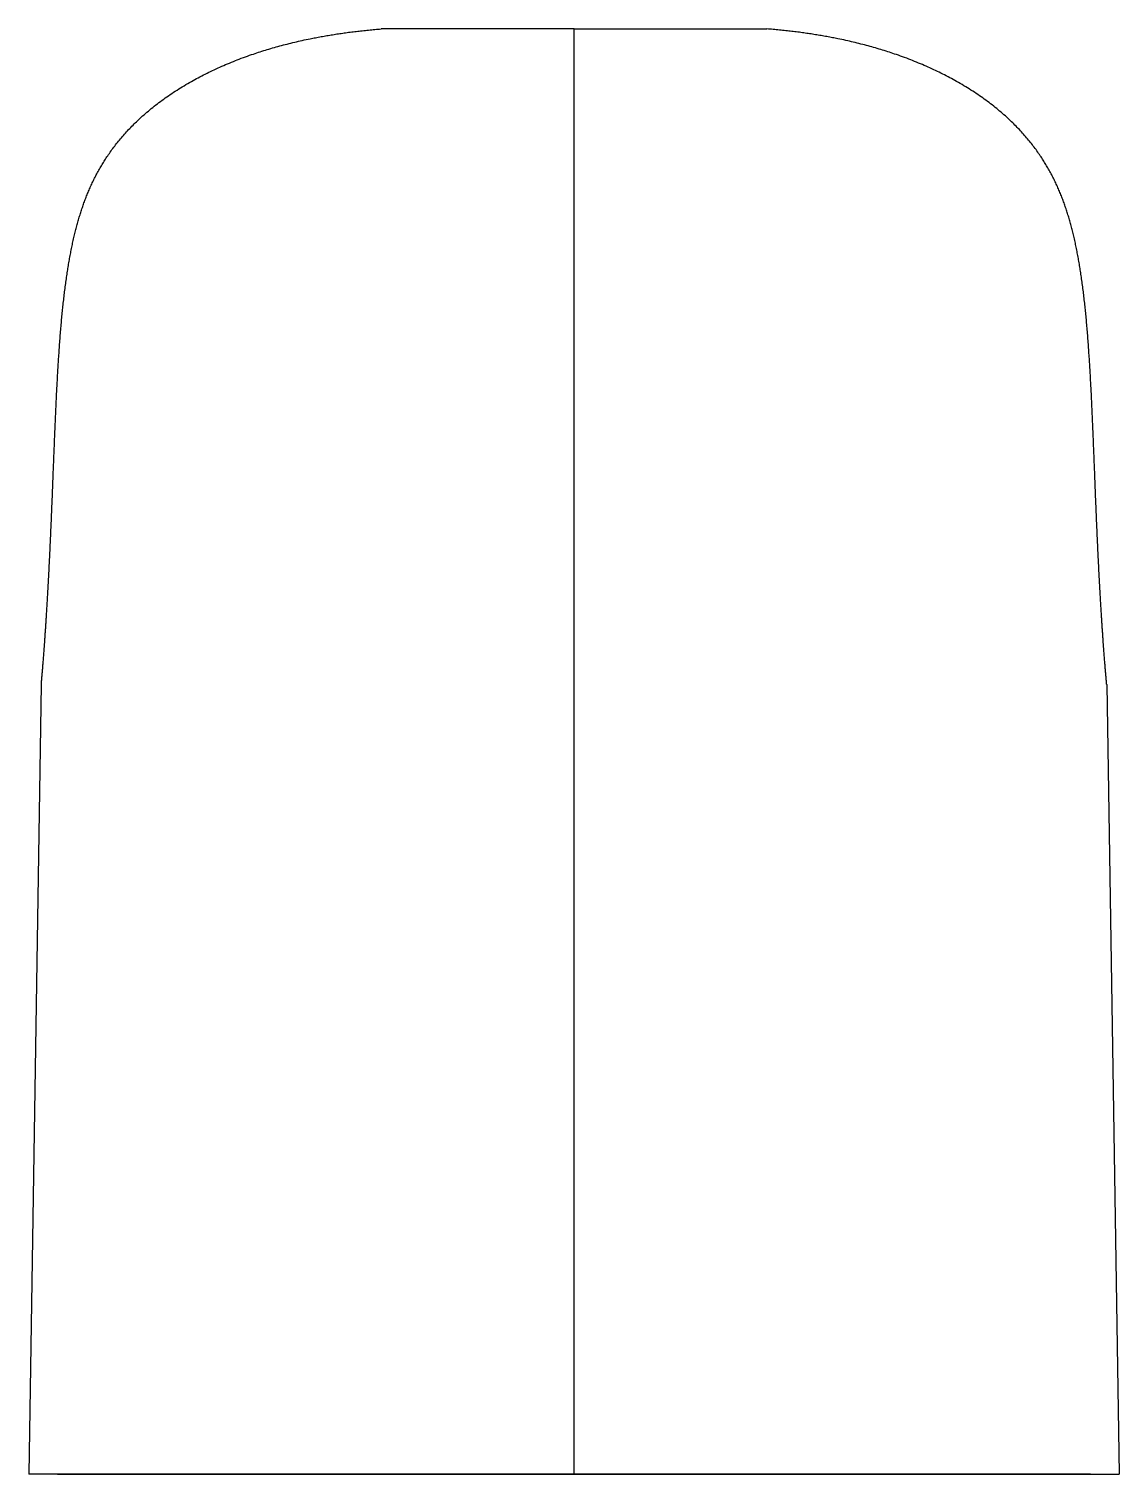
# Model space of a CAD drawing. Header units: inches. Extents: x -22.3 to 22.3, y -32 to 27.
import ezdxf

# ---------------------------------------------------------------- set-up
doc = ezdxf.new("R2010")
doc.units = ezdxf.units.IN
doc.layers.get('0').update_dxf_attribs({"linetype": 'CONTINUOUS'})

msp = doc.modelspace()

# ---------------------------------------------------------------- linework, layer by layer
for p, q in [((0, 26.998), (-7.869, 26.998)), ((0, 26.998), (7.869, 26.998)), ((0, -32), (0, 26.998)), ((-21.746, 0.23), (-22.252, -32)), ((21.746, 0.23), (22.252, -32)), ((21.086, -32), (-22.252, -32)), ((-21.086, -32), (22.252, -32))]:
    msp.add_line(p, q)
for points in [[(-21.746, 0.23), (-21.714, 0.594), (-21.652, 1.334), (-21.565, 2.485), (-21.464, 4.101), (-21.359, 6.255), (-21.269, 8.528), (-21.181, 10.891), (-21.07, 13.285), (-20.899, 15.623), (-20.614, 17.817), (-20.132, 19.803), (-19.347, 21.555), (-18.101, 23.146), (-16.332, 24.563), (-14.036, 25.747), (-11.799, 26.443), (-9.913, 26.792), (-8.565, 26.943), (-7.869, 26.998)], [(21.746, 0.23), (21.714, 0.594), (21.652, 1.334), (21.565, 2.485), (21.464, 4.101), (21.359, 6.255), (21.269, 8.528), (21.181, 10.891), (21.07, 13.285), (20.899, 15.623), (20.614, 17.817), (20.132, 19.803), (19.347, 21.555), (18.101, 23.146), (16.332, 24.563), (14.036, 25.747), (11.799, 26.443), (9.913, 26.792), (8.565, 26.943), (7.869, 26.998)]]:
    msp.add_open_spline(points, degree=5)

doc.saveas('drawing.dxf')
